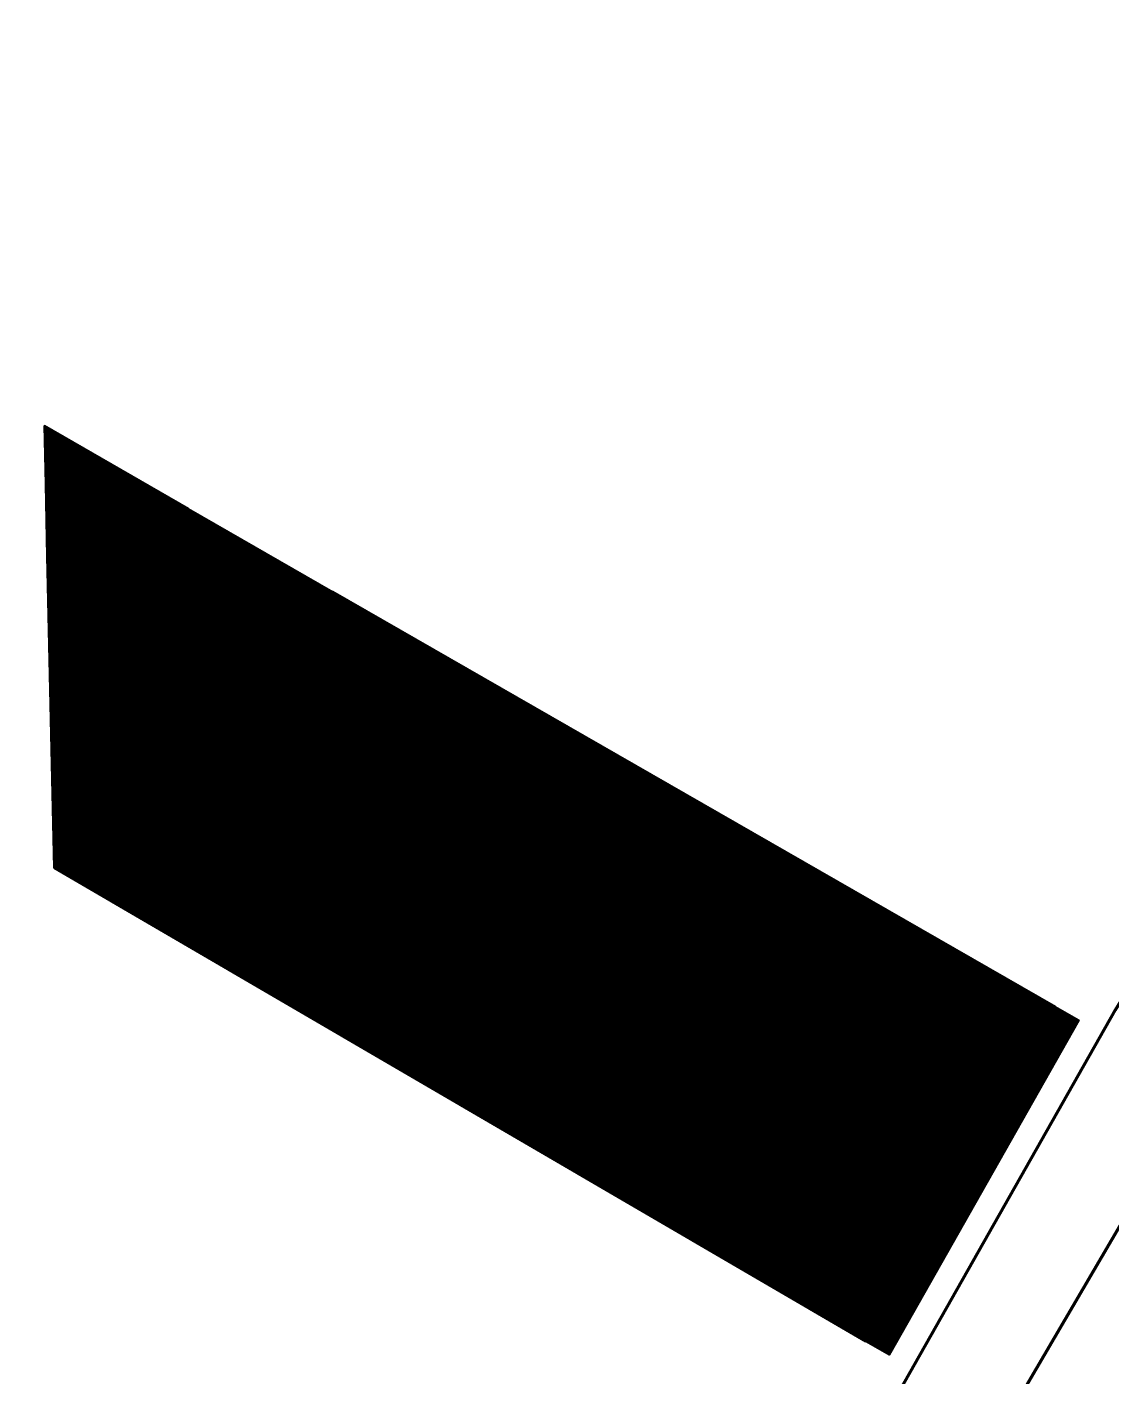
# Model space of a CAD drawing. Header units: metres. Extents: x 729358 to 733474, y 1423022 to 1426173.
# Drawn here: x 732238.5 to 732439.9, y 1424840.7 to 1425091.5 of the extents above; entities that cross this region are included whole.
import ezdxf

# ---------------------------------------------------------------- set-up
doc = ezdxf.new("R2010")
doc.units = ezdxf.units.M
for name, color, linetype in [('BOUNDARY', 7, 'Continuous'), ('GREEN_AREA', 7, 'Continuous'), ('PARCEL_BORDER', 7, 'Continuous'), ('PARCEL_S', 7, 'Continuous'), ('ROADS_LOCAL', 7, 'Continuous'), ('ROADS_MAIN', 7, 'Continuous')]:
    doc.layers.add(name, color=color, linetype=linetype)

msp = doc.modelspace()

# ---------------------------------------------------------------- hatches: boundary and pattern name
at = {"layer": 'BOUNDARY', "true_color": 0xdcdcdc}
h = msp.add_hatch(dxfattribs=at)
h.set_pattern_fill('SOLID')
h.paths.add_polyline_path([(732433.94, 1424906.89), (732398.68, 1424844.62), (732243.53, 1424935.18), (732241.7, 1425017.36), (732433.94, 1424906.89)])
at = {"layer": 'GREEN_AREA', "true_color": 0x96c896}
h = msp.add_hatch(dxfattribs=at)
h.set_pattern_fill('SOLID')
h.paths.add_polyline_path([(732267.74, 1425002.06), (732257.21, 1425003.62), (732246.7, 1425005.5), (732241.95, 1425006.49), (732241.7, 1425017.36), (732268.48, 1425001.97), (732267.74, 1425002.06)])
h = msp.add_hatch(dxfattribs=at)
h.set_pattern_fill('SOLID')
h.paths.add_polyline_path([(732255.21, 1424990.77), (732265.94, 1424989.19), (732266.13, 1424989.16), (732276.88, 1424987.91), (732277.08, 1424987.89), (732287.84, 1424986.96), (732288.04, 1424986.95), (732295.33, 1424986.54), (732429.61, 1424909.38), (732394.36, 1424847.14), (732243.53, 1424935.18), (732242.24, 1424993.15), (732244.12, 1424992.75), (732244.31, 1424992.72), (732255.02, 1424990.8), (732255.21, 1424990.77)])
h.paths.add_polyline_path([(732314.18, 1424908.43), (732314.18, 1424970.37), (732290.73, 1424970.37), (732290.73, 1424908.43), (732314.18, 1424908.43)])
at = {"layer": 'PARCEL_S', "true_color": 0xffc8c8}
h = msp.add_hatch(dxfattribs=at)
h.set_pattern_fill('SOLID')
h.paths.add_polyline_path([(732314.18, 1424908.43), (732314.18, 1424970.37), (732290.73, 1424970.37), (732290.73, 1424908.43), (732314.18, 1424908.43)])
at = {"layer": 'ROADS_LOCAL', "true_color": 0x999999}
h = msp.add_hatch(dxfattribs=at)
h.set_pattern_fill('SOLID')
h.paths.add_polyline_path([(732246.7, 1425005.5), (732257.21, 1425003.62), (732267.74, 1425002.06), (732268.48, 1425001.97), (732295.33, 1424986.54), (732288.04, 1424986.95), (732287.84, 1424986.96), (732277.08, 1424987.89), (732276.88, 1424987.91), (732266.13, 1424989.16), (732265.94, 1424989.19), (732255.21, 1424990.77), (732255.02, 1424990.8), (732244.31, 1424992.72), (732244.12, 1424992.75), (732242.24, 1424993.15), (732241.95, 1425006.49), (732246.7, 1425005.5)])
h = msp.add_hatch(dxfattribs=at)
h.set_pattern_fill('SOLID')
h.paths.add_polyline_path([(732429.61, 1424909.38), (732433.94, 1424906.89), (732398.68, 1424844.62), (732394.36, 1424847.14), (732429.61, 1424909.38)])

# ---------------------------------------------------------------- linework, layer by layer
at = {"layer": 'PARCEL_BORDER', "lineweight": 50, "true_color": 0x326432}
for points in [[(732267.74, 1425002.06), (732257.21, 1425003.62), (732246.7, 1425005.5), (732241.95, 1425006.49), (732241.7, 1425017.36), (732268.48, 1425001.97), (732267.74, 1425002.06)], [(732255.21, 1424990.77), (732265.94, 1424989.19), (732266.13, 1424989.16), (732276.88, 1424987.91), (732277.08, 1424987.89), (732287.84, 1424986.96), (732288.04, 1424986.95), (732295.33, 1424986.54), (732429.61, 1424909.38), (732394.36, 1424847.14), (732243.53, 1424935.18), (732242.24, 1424993.15), (732244.12, 1424992.75), (732244.31, 1424992.72), (732255.02, 1424990.8), (732255.21, 1424990.77)]]:
    msp.add_lwpolyline(points, close=True, dxfattribs=at)
at = {"layer": 'PARCEL_BORDER', "lineweight": 40, "true_color": 0x323232}
for points in [[(732246.7, 1425005.5), (732257.21, 1425003.62), (732267.74, 1425002.06), (732268.48, 1425001.97), (732295.33, 1424986.54), (732288.04, 1424986.95), (732287.84, 1424986.96), (732277.08, 1424987.89), (732276.88, 1424987.91), (732266.13, 1424989.16), (732265.94, 1424989.19), (732255.21, 1424990.77), (732255.02, 1424990.8), (732244.31, 1424992.72), (732244.12, 1424992.75), (732242.24, 1424993.15), (732241.95, 1425006.49), (732246.7, 1425005.5)], [(732429.61, 1424909.38), (732433.94, 1424906.89), (732398.68, 1424844.62), (732394.36, 1424847.14), (732429.61, 1424909.38)]]:
    msp.add_lwpolyline(points, close=True, dxfattribs=at)
at = {"layer": 'PARCEL_BORDER', "lineweight": 50, "true_color": 0x323232}
msp.add_lwpolyline([(732314.18, 1424908.43), (732314.18, 1424970.37), (732290.73, 1424970.37), (732290.73, 1424908.43), (732314.18, 1424908.43)], close=True, dxfattribs=at)
at = {"layer": 'ROADS_MAIN', "lineweight": 80, "true_color": 0x999999}
for points in [[(731630.23, 1423524.01), (732400.54, 1424837.75), (732440.76, 1424908.78), (732459.98, 1424939.92), (732645.41, 1425256.34)], [(732345.28, 1424703.97), (732536.91, 1425031.64)]]:
    msp.add_lwpolyline(points, dxfattribs=at)

doc.saveas('drawing.dxf')
